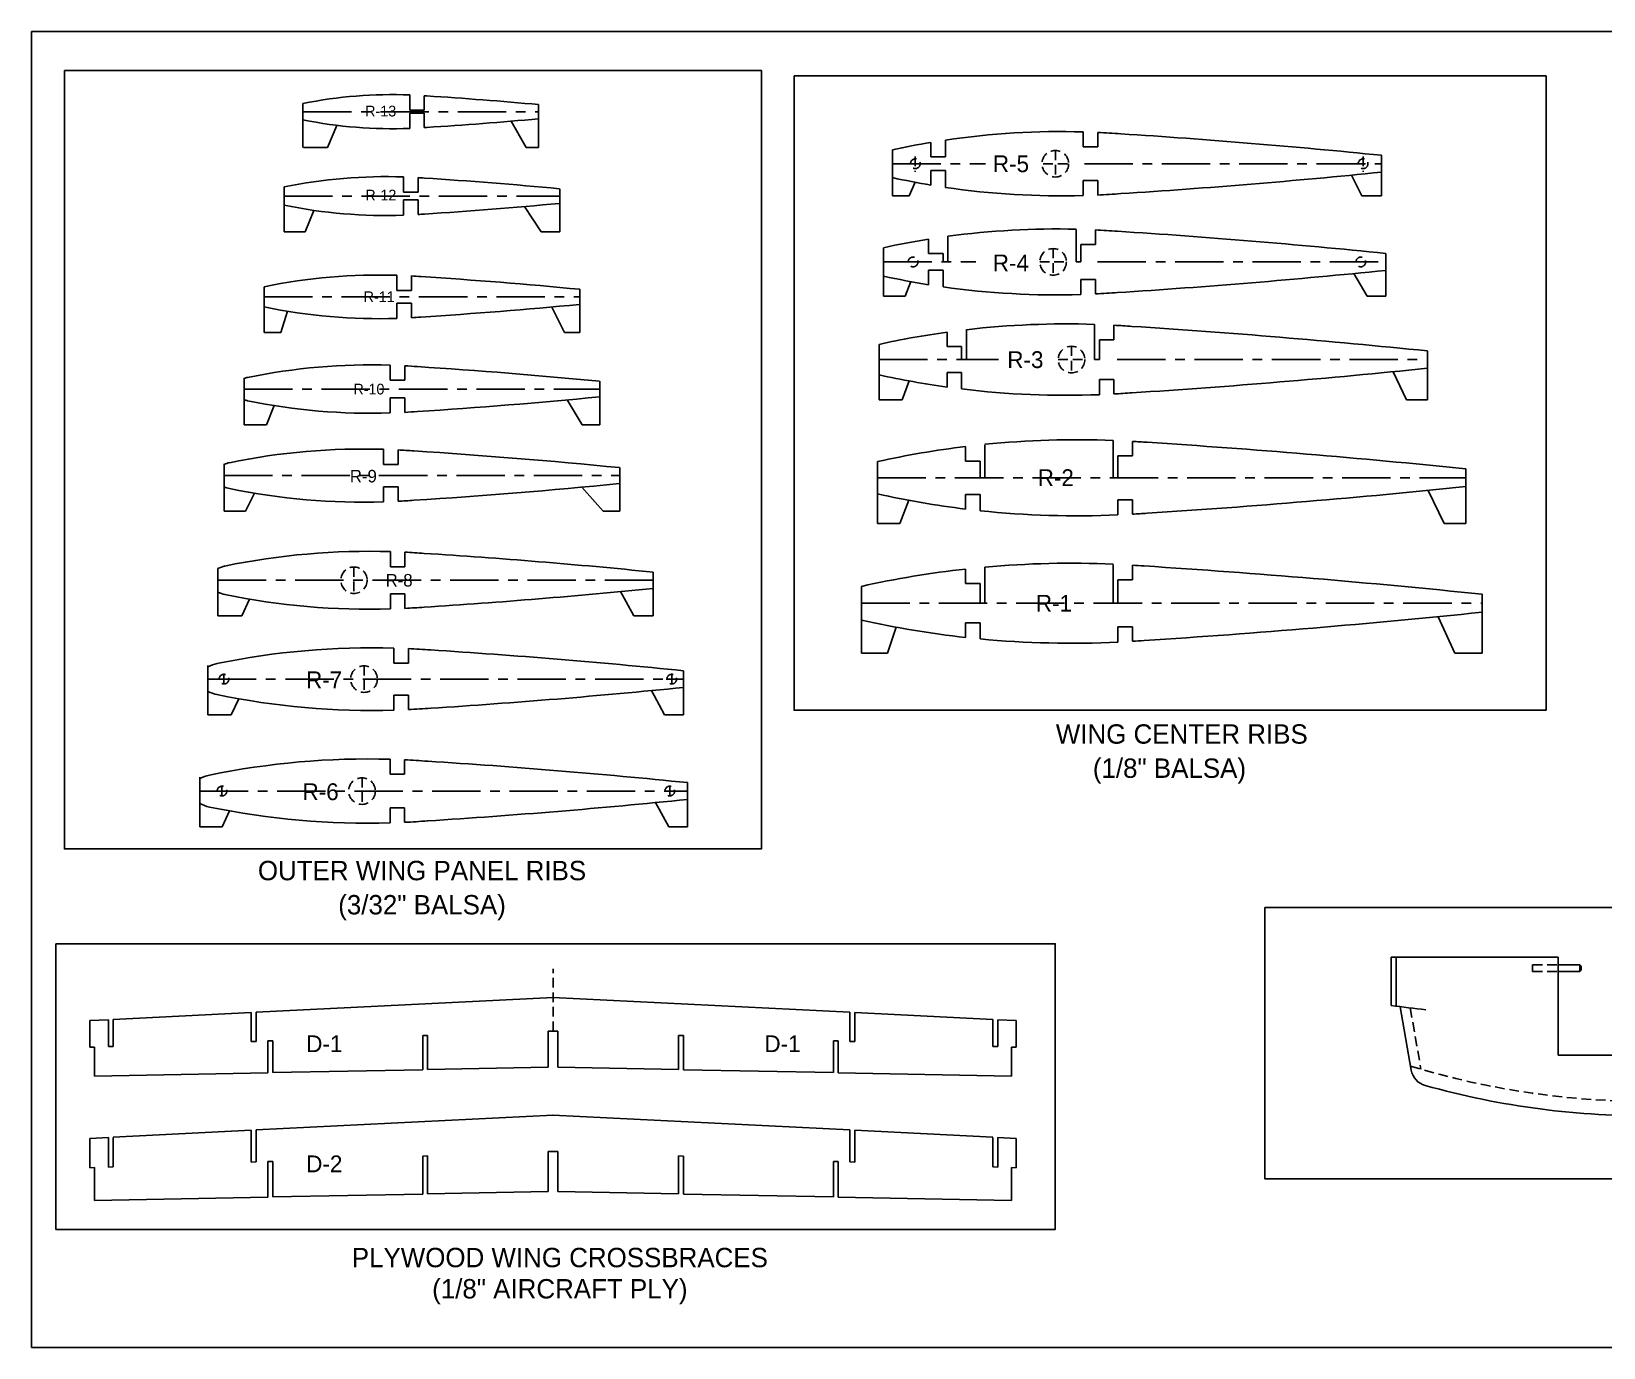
# Model space of a CAD drawing. Extents: x -15.3 to 78.7, y -111.8 to -77.8.
# Drawn here: x -15.31 to 25.3, y -111.81 to -77.81 of the extents above; entities that cross this region are included whole.
import ezdxf
from ezdxf.enums import TextEntityAlignment as Align

# ---------------------------------------------------------------- set-up
doc = ezdxf.new("R2010")
doc.units = 0
doc.linetypes.add('CENTER', pattern=[2, 1.25, -0.25, 0.25, -0.25])
doc.linetypes.add('HIDDEN', pattern=[0.375, 0.25, -0.125])
for name, color, linetype in [('1', 7, 'CONTINUOUS'), ('10', 7, 'CONTINUOUS'), ('2', 7, 'CONTINUOUS'), ('3', 7, 'CONTINUOUS'), ('4', 7, 'CONTINUOUS'), ('6', 7, 'CONTINUOUS')]:
    doc.layers.add(name, color=color, linetype=linetype)
doc.styles.get("Standard").update_dxf_attribs({"font": 'txt', "height": 0.2})

msp = doc.modelspace()

# ---------------------------------------------------------------- linework, layer by layer
at = {"layer": '1', "color": 253, "linetype": 'CONTINUOUS'}
for p, q in [((78.6873, -77.8058), (-15.3127, -77.8058)), ((-15.3127, -77.8058), (-15.3127, -111.8058)), ((78.6873, -111.8058), (-15.3127, -111.8058))]:
    msp.add_line(p, q, dxfattribs=at)
at = {"layer": '1', "color": 3, "linetype": 'CONTINUOUS'}
for p, q in [((19.8167, -101.7214), (19.8167, -102.9712)), ((24.1258, -101.7214), (19.8167, -101.7214)), ((19.9416, -101.7214), (19.9416, -102.9712)), ((24.1258, -104.2549), (24.1258, -101.7214)), ((24.1258, -101.9225), (24.6881, -101.9225)), ((24.6881, -101.9225), (24.7223, -101.9511)), ((24.6881, -101.9225), (24.6881, -102.0888)), ((24.1258, -102.0888), (24.6881, -102.0888)), ((24.6881, -102.0888), (24.7223, -102.0601)), ((24.7223, -101.9511), (24.7223, -102.0601)), ((20.0464, -102.9998), (20.3348, -104.6401)), ((41.2361, -104.2549), (24.1258, -104.2549))]:
    msp.add_line(p, q, dxfattribs=at)
for points in [[(-14.4618, -78.8116), (3.5434, -78.8116), (3.5434, -98.9261), (-14.4618, -98.9261)], [(4.3879, -78.9543), (23.8146, -78.9543), (23.8146, -95.3415), (4.3879, -95.3415)], [(16.548, -100.4362), (43.5944, -100.4362), (43.5944, -107.4467), (16.548, -107.4467)], [(-14.6817, -101.372), (11.1383, -101.372), (11.1383, -108.7552), (-14.6817, -108.7552)]]:
    msp.add_lwpolyline(points, close=True, dxfattribs=at)
for centre, radius, start, end in [((28.366023, -34.592182), 68.911607, 262.87335833, 263.62364722), ((20.827276, -104.553562), 0.500017, 189.9695472, 254.3679972), ((26.408573, -84.606623), 21.213087, 254.3679972, 270.7404361)]:
    msp.add_arc(centre, radius, start, end, dxfattribs=at)
at = {"layer": '10', "color": 2, "linetype": 'CONTINUOUS'}
for p, q in [((-9.6326, -103.9012), (-9.6326, -103.1509)), ((-9.5078, -103.8968), (-9.5078, -103.1447)), ((5.8317, -103.8968), (5.8317, -103.1447)), ((5.9568, -103.9012), (5.9568, -103.1509)), ((-13.3251, -104.0302), (-13.3251, -103.3366)), ((-13.2, -104.0259), (-13.2, -103.3303)), ((9.5242, -104.0259), (9.5242, -103.3303)), ((9.649, -104.0302), (9.649, -103.3366)), ((-13.3251, -107.1448), (-13.3251, -106.3772)), ((-13.2, -107.1403), (-13.2, -106.3772)), ((-9.6326, -107.0147), (-9.6326, -106.1916)), ((-9.5078, -107.0104), (-9.5078, -106.1853)), ((5.8317, -107.0104), (5.8317, -106.1853)), ((5.9568, -107.0147), (5.9568, -106.1916)), ((9.5242, -107.1403), (9.5242, -106.3772)), ((9.649, -107.1448), (9.649, -106.3772))]:
    msp.add_line(p, q, dxfattribs=at)
at = {"layer": '2', "color": 4, "linetype": 'HIDDEN'}
for p, q in [((23.4697, -101.9225), (23.4697, -102.0888)), ((23.4697, -101.9225), (24.1258, -101.9225)), ((23.4697, -102.0888), (24.1258, -102.0888)), ((20.3052, -103.0307), (20.5834, -104.6139))]:
    msp.add_line(p, q, dxfattribs=at)
at = {"layer": '3', "color": 4, "linetype": 'HIDDEN'}
msp.add_arc((26.408573, -84.606623), 20.838074, 253.0001417, 270.7404361, dxfattribs=at)
at = {"layer": '4', "color": 2, "linetype": 'CONTINUOUS'}
for p, q in [((-5.5382, -79.8426), (-5.5382, -79.4467)), ((-5.1632, -79.8426), (-5.1632, -79.4671)), ((-8.2979, -80.1861), (-8.2979, -79.6668)), ((-5.1632, -79.8426), (-5.5382, -79.8426)), ((-5.1632, -79.9145), (-5.5382, -79.9145)), ((-5.5382, -80.3106), (-5.5382, -79.9145)), ((-5.1632, -80.2901), (-5.1632, -79.9145)), ((-2.2093, -80.8016), (-2.2093, -79.6961)), ((-8.2979, -80.1861), (-8.2979, -80.8016)), ((-7.4236, -80.2316), (-7.6662, -80.8016)), ((-2.916, -80.1236), (-2.535, -80.8016)), ((11.8587, -80.7893), (11.8587, -80.4003)), ((12.2336, -80.7893), (12.2336, -80.4142)), ((-8.2846, -80.8029), (-7.6614, -80.8029)), ((-2.535, -80.8016), (-2.2093, -80.8016)), ((7.9226, -80.6721), (7.9226, -81.0471)), ((8.2977, -80.6129), (8.2977, -81.0471)), ((12.2336, -80.7893), (11.8587, -80.7893)), ((6.9313, -82.0569), (6.9313, -80.8632)), ((7.9226, -81.0471), (8.2977, -81.0471)), ((19.5655, -82.0569), (19.5655, -81.0061)), ((-5.7013, -81.9579), (-5.7013, -81.5646)), ((-5.3263, -81.9579), (-5.3263, -81.5829)), ((7.9226, -81.3995), (8.2977, -81.3995)), ((7.9226, -81.3995), (7.9226, -81.7744)), ((8.2977, -81.3995), (8.2977, -81.8337)), ((18.7927, -81.517), (19.0538, -82.0569)), ((-8.7853, -82.9805), (-8.7853, -81.8234)), ((-5.3263, -81.9579), (-5.7013, -81.9579)), ((-1.6643, -82.9805), (-1.6643, -81.87)), ((7.518, -81.7025), (7.3662, -82.0569)), ((12.2336, -81.6572), (11.8587, -81.6572)), ((11.8587, -82.0462), (11.8587, -81.6572)), ((12.2336, -82.0322), (12.2336, -81.6572)), ((-8.0174, -82.4282), (-8.2383, -82.9805)), ((-5.7013, -82.5534), (-5.7013, -82.1602)), ((-5.3263, -82.1602), (-5.7013, -82.1602)), ((-5.3263, -82.535), (-5.3263, -82.1602)), ((-2.576, -82.3301), (-2.1426, -82.9805)), ((6.9313, -82.0569), (7.3662, -82.0569)), ((19.0538, -82.0569), (19.5655, -82.0569)), ((-8.7853, -82.9805), (-8.2383, -82.9805)), ((-2.1426, -82.9805), (-1.6643, -82.9805)), ((7.8639, -83.1716), (7.8639, -83.5465)), ((8.3638, -83.0975), (8.3638, -83.76)), ((11.6748, -82.9182), (11.6748, -83.76)), ((12.1746, -82.933), (12.1746, -83.3079)), ((6.6999, -84.6404), (6.6999, -83.3923)), ((7.8639, -83.5465), (8.2388, -83.5465)), ((8.2388, -83.5465), (8.2388, -83.76)), ((12.1746, -83.3079), (11.7997, -83.3079)), ((11.7997, -83.3079), (11.7997, -83.76)), ((19.6794, -84.6404), (19.6794, -83.5414)), ((7.8639, -83.9734), (8.2388, -83.9734)), ((7.8639, -83.9734), (7.8639, -84.3484)), ((8.2388, -83.76), (8.3638, -83.76)), ((8.2388, -83.9734), (8.2388, -84.4052)), ((11.6748, -83.76), (11.7997, -83.76)), ((18.8505, -84.0611), (19.1946, -84.6404)), ((-9.3015, -85.5837), (-9.3015, -84.403)), ((-5.8734, -84.4983), (-5.8734, -84.1061)), ((-5.4982, -84.4983), (-5.4982, -84.1234)), ((-1.148, -85.5837), (-1.148, -84.4672)), ((7.4031, -84.2693), (7.2549, -84.6404)), ((12.1746, -84.212), (11.7997, -84.212)), ((11.7997, -84.212), (11.7997, -84.6018)), ((12.1746, -84.212), (12.1746, -84.5869)), ((-5.4982, -84.4983), (-5.8734, -84.4983)), ((-5.8734, -85.2182), (-5.8734, -84.8262)), ((-5.4982, -84.8262), (-5.8734, -84.8262)), ((-5.4982, -85.2011), (-5.4982, -84.8262)), ((7.2549, -84.6404), (6.6999, -84.6404)), ((19.6794, -84.6404), (19.1946, -84.6404)), ((-8.6974, -85.0339), (-8.8721, -85.5837)), ((-1.872, -84.9245), (-1.5426, -85.5837)), ((-9.3015, -85.5837), (-8.8721, -85.5837)), ((-1.5426, -85.5837), (-1.148, -85.5837)), ((8.3415, -85.5736), (8.3415, -85.9486)), ((8.8416, -85.51), (8.8416, -86.2834)), ((12.1525, -85.3775), (12.1525, -86.2834)), ((12.6525, -85.395), (12.6525, -85.7699)), ((6.5836, -87.3244), (6.5836, -85.8892)), ((8.3415, -85.9486), (8.7166, -85.9486)), ((8.7166, -85.9486), (8.7166, -86.2834)), ((12.2775, -85.7699), (12.2775, -86.2834)), ((12.6525, -85.7699), (12.2775, -85.7699)), ((20.7508, -87.3244), (20.7508, -86.0595)), ((-6.0454, -86.8184), (-6.0454, -86.4273)), ((-5.6703, -86.8184), (-5.6703, -86.4435)), ((8.7166, -86.2834), (8.8416, -86.2834)), ((12.1525, -86.2834), (12.2775, -86.2834)), ((-9.8179, -87.9664), (-9.8179, -86.7623)), ((-5.6703, -86.8184), (-6.0454, -86.8184)), ((-0.6319, -87.9664), (-0.6319, -86.8444)), ((7.3635, -86.8355), (7.1779, -87.3244)), ((8.3415, -86.6181), (8.7166, -86.6181)), ((8.3415, -86.6181), (8.3415, -86.993)), ((8.7166, -86.6181), (8.7166, -87.0419)), ((12.6525, -86.7968), (12.2775, -86.7968)), ((12.2775, -86.7968), (12.2775, -87.1894)), ((12.6525, -86.7968), (12.6525, -87.1719)), ((19.8618, -86.5965), (20.2129, -87.3244)), ((-6.0454, -87.6625), (-6.0454, -87.2715)), ((-5.6703, -87.2715), (-6.0454, -87.2715)), ((-5.6703, -87.6462), (-5.6703, -87.2715)), ((-9.0383, -87.472), (-9.236, -87.9664)), ((-1.4734, -87.3249), (-1.0888, -87.9664)), ((7.1779, -87.3244), (6.5836, -87.3244)), ((20.7508, -87.3244), (20.2129, -87.3244)), ((-9.8179, -87.9664), (-9.236, -87.9664)), ((-1.0888, -87.9664), (-0.6319, -87.9664)), ((8.8204, -88.528), (8.8204, -88.903)), ((9.3203, -88.4852), (9.3203, -89.336)), ((12.6313, -88.3753), (12.6313, -89.336)), ((13.1312, -88.3948), (13.1312, -88.7698)), ((-6.2175, -88.9917), (-6.2175, -88.6014)), ((-5.8424, -88.9917), (-5.8424, -88.6167)), ((6.5462, -90.5168), (6.5462, -88.9189)), ((8.8204, -88.903), (9.1954, -88.903)), ((9.1954, -88.903), (9.1954, -89.336)), ((13.1312, -88.7698), (12.7563, -88.7698)), ((12.7563, -88.7698), (12.7563, -89.336)), ((-10.334, -90.2021), (-10.334, -88.9747)), ((-5.8424, -88.9917), (-6.2175, -88.9917)), ((-0.1157, -90.2021), (-0.1157, -89.0749)), ((9.1954, -89.336), (9.3203, -89.336)), ((12.7563, -89.336), (12.6313, -89.336)), ((21.7459, -90.5168), (21.7459, -89.1076)), ((-9.5521, -89.735), (-9.7853, -90.2021)), ((-5.8424, -89.5695), (-6.2175, -89.5695)), ((-6.2175, -89.9597), (-6.2175, -89.5695)), ((-5.8424, -89.9443), (-5.8424, -89.5695)), ((-1.096, -89.5801), (-0.5387, -90.2021)), ((20.7666, -89.6633), (21.1825, -90.5168)), ((7.353, -89.918), (7.1242, -90.5168)), ((8.8204, -89.769), (9.1954, -89.769)), ((8.8204, -89.769), (8.8204, -90.144)), ((9.1954, -89.769), (9.1954, -90.1868)), ((13.1312, -89.9023), (12.7563, -89.9023)), ((12.7563, -89.9023), (12.7563, -90.2968)), ((13.1312, -89.9023), (13.1312, -90.2772)), ((-10.334, -90.2021), (-9.7853, -90.2021)), ((-0.5387, -90.2021), (-0.1157, -90.2021)), ((7.1242, -90.5168), (6.5462, -90.5168)), ((21.7459, -90.5168), (21.1825, -90.5168)), ((-6.0378, -91.633), (-6.0378, -91.2433)), ((-5.6629, -91.633), (-5.6629, -91.258)), ((-10.4986, -92.9056), (-10.4986, -91.6791)), ((-5.6629, -91.633), (-6.0378, -91.633)), ((0.7521, -92.9056), (0.7521, -91.7733)), ((8.8204, -91.6938), (8.8204, -92.0689)), ((9.3203, -91.6437), (9.3203, -92.5773)), ((12.6313, -91.5729), (12.6313, -92.5773)), ((13.1312, -91.5938), (13.1312, -91.9688)), ((6.1281, -93.8692), (6.1281, -92.1415)), ((8.8204, -92.0689), (9.1954, -92.0689)), ((9.1954, -92.0689), (9.1954, -92.5773)), ((13.1312, -91.9688), (12.7563, -91.9688)), ((12.7563, -91.9688), (12.7563, -92.5773)), ((-9.678, -92.4714), (-9.8781, -92.9056)), ((-6.0378, -92.7247), (-6.0378, -92.3352)), ((-5.6629, -92.3352), (-6.0378, -92.3352)), ((-5.6629, -92.71), (-5.6629, -92.3352)), ((-0.0966, -92.2775), (0.2521, -92.9056)), ((9.1954, -92.5773), (9.3203, -92.5773)), ((12.6313, -92.5773), (12.7563, -92.5773)), ((22.1644, -93.8692), (22.1644, -92.3454)), ((-10.4986, -92.9056), (-9.8781, -92.9056)), ((0.2521, -92.9056), (0.7521, -92.9056)), ((21.0249, -92.9246), (21.4624, -93.8692)), ((7.0251, -93.1962), (6.801, -93.8692)), ((8.8204, -93.0859), (9.1954, -93.0859)), ((8.8204, -93.0859), (8.8204, -93.4609)), ((9.1954, -93.0859), (9.1954, -93.4994)), ((13.1312, -93.1859), (12.7563, -93.1859)), ((12.7563, -93.1859), (12.7563, -93.5819)), ((13.1312, -93.1859), (13.1312, -93.5608)), ((-5.9487, -94.1237), (-5.9487, -93.7345)), ((-5.5736, -94.1237), (-5.5736, -93.7486)), ((-10.7536, -95.4583), (-10.7536, -94.1847)), ((-5.5736, -94.1237), (-5.9487, -94.1237)), ((6.801, -93.8692), (6.1281, -93.8692)), ((22.1644, -93.8692), (21.4624, -93.8692)), ((-5.5736, -94.9502), (-5.9487, -94.9502)), ((-5.9487, -95.3389), (-5.9487, -94.9502)), ((-5.5736, -95.3249), (-5.5736, -94.9502)), ((0.7073, -94.8336), (1.0434, -95.4583)), ((-9.9571, -95.0459), (-10.1542, -95.4583)), ((-10.7536, -95.4583), (-10.1542, -95.4583)), ((1.0434, -95.4583), (1.5297, -95.4583)), ((-6.0484, -96.6084), (-6.0484, -96.9973)), ((-5.6734, -96.6222), (-5.6734, -96.9973)), ((-5.6734, -96.9973), (-6.0484, -96.9973)), ((-10.9643, -98.352), (-10.9643, -97.07)), ((1.6375, -98.352), (1.6375, -97.2124)), ((-5.6734, -97.8615), (-6.0484, -97.8615)), ((-6.0484, -97.8615), (-6.0484, -98.2503)), ((-5.6734, -97.8615), (-5.6734, -98.2364)), ((0.8098, -97.7281), (1.1516, -98.352)), ((-10.1989, -97.9405), (-10.3887, -98.352)), ((-10.3887, -98.352), (-10.9643, -98.352)), ((1.1516, -98.352), (1.6375, -98.352)), ((-9.6326, -103.1509), (-13.2, -103.3303)), ((-1.8301, -102.7585), (-9.5078, -103.1447)), ((-1.8458, -102.7585), (5.8317, -103.1447)), ((5.9568, -103.1509), (9.5242, -103.3303)), ((-13.3251, -103.3366), (-13.8065, -103.3608)), ((-13.8065, -104.047), (-13.8065, -103.3608)), ((9.649, -103.3366), (10.1306, -103.3608)), ((10.1306, -104.047), (10.1306, -103.3608)), ((-9.0794, -103.8818), (-9.2045, -103.8862)), ((-9.2045, -104.7055), (-9.2045, -103.8862)), ((-9.0794, -104.7032), (-9.0794, -103.8818)), ((-5.0792, -103.742), (-5.2042, -103.7464)), ((-5.2042, -104.6271), (-5.2042, -103.7464)), ((-5.0792, -104.6246), (-5.0792, -103.742)), ((-1.9629, -104.5635), (-1.9629, -103.6299)), ((-1.9629, -103.6299), (-1.838, -103.6299)), ((-1.7129, -103.6299), (-1.838, -103.6299)), ((-1.7129, -104.5635), (-1.7129, -103.6299)), ((1.4035, -104.6246), (1.4035, -103.742)), ((1.4035, -103.742), (1.5283, -103.7464)), ((1.5283, -104.6271), (1.5283, -103.7464)), ((5.4036, -104.7032), (5.4036, -103.8818)), ((5.4036, -103.8818), (5.5285, -103.8862)), ((5.5285, -104.7055), (5.5285, -103.8862)), ((-13.8065, -104.047), (-13.6814, -104.0426)), ((-13.6814, -104.7934), (-13.6814, -104.0426)), ((10.0055, -104.7934), (10.0055, -104.0426)), ((10.1306, -104.047), (10.0055, -104.0426)), ((-9.2045, -104.7055), (-13.6814, -104.7934)), ((-5.2042, -104.6271), (-9.0794, -104.7032)), ((-1.9629, -104.5635), (-5.0792, -104.6246)), ((-1.7129, -104.5635), (1.4035, -104.6246)), ((1.5283, -104.6271), (5.4036, -104.7032)), ((5.5285, -104.7055), (10.0055, -104.7934)), ((-1.8332, -105.7995), (-9.5078, -106.1853)), ((-1.8426, -105.7995), (5.8317, -106.1853)), ((-13.8065, -107.1616), (-13.8065, -106.4014)), ((-13.3251, -106.3772), (-13.8018, -106.4012)), ((-9.6326, -106.1916), (-13.2004, -106.3711)), ((5.9568, -106.1916), (9.5244, -106.3711)), ((9.649, -106.3772), (10.1258, -106.4012)), ((10.1306, -107.1616), (10.1306, -106.4014)), ((-1.838, -106.7404), (-1.9629, -106.7449)), ((-1.9629, -107.7761), (-1.9629, -106.7449)), ((-1.838, -106.7404), (-1.7129, -106.7449)), ((-1.7129, -107.7761), (-1.7129, -106.7449)), ((-13.6814, -107.1573), (-13.8065, -107.1616)), ((-13.6814, -108.0058), (-13.6814, -107.1573)), ((-9.0794, -106.9953), (-9.2045, -106.9997)), ((-9.2045, -107.9181), (-9.2045, -106.9996)), ((-9.0794, -107.9155), (-9.0794, -106.9953)), ((-5.0792, -106.8545), (-5.2042, -106.8588)), ((-5.2042, -107.8396), (-5.2042, -106.8589)), ((-5.0792, -107.8373), (-5.0792, -106.8546)), ((1.4035, -107.8373), (1.4035, -106.8546)), ((1.4035, -106.8546), (1.5283, -106.8589)), ((1.5283, -107.8396), (1.5283, -106.8589)), ((5.4036, -107.9155), (5.4036, -106.9953)), ((5.4036, -106.9953), (5.5285, -106.9996)), ((5.5285, -107.9181), (5.5285, -106.9996)), ((10.0055, -108.0058), (10.0055, -107.1573)), ((10.0055, -107.1573), (10.1306, -107.1616)), ((-9.2045, -107.9181), (-13.6814, -108.0058)), ((-5.2042, -107.8396), (-9.0794, -107.9155)), ((-1.9629, -107.7761), (-5.0792, -107.8373)), ((-1.7129, -107.7761), (1.4035, -107.8371)), ((1.5283, -107.8396), (5.4036, -107.9155)), ((5.5285, -107.9181), (10.0055, -108.0058))]:
    msp.add_line(p, q, dxfattribs=at)
at = {"layer": '4', "color": 1, "linetype": 'CENTER'}
for p, q in [((-8.2979, -79.8786), (-2.2093, -79.8786)), ((6.9313, -81.2233), (9.3351, -81.2233)), ((11.8895, -81.2233), (19.5655, -81.2233)), ((-8.7853, -82.0589), (-1.6643, -82.0589)), ((6.6999, -83.76), (9.0815, -83.76)), ((12.2306, -83.76), (19.6794, -83.76)), ((-9.3015, -84.6622), (-1.148, -84.6622)), ((6.5836, -86.2834), (9.6735, -86.2834)), ((12.7357, -86.2834), (20.7508, -86.2834)), ((-9.8179, -87.0449), (-0.6319, -87.0449)), ((-10.334, -89.2806), (-0.1157, -89.2806)), ((6.5462, -89.336), (21.7459, -89.336)), ((-10.4986, -91.9841), (0.7521, -91.9841)), ((6.1281, -92.5773), (22.1644, -92.5773)), ((-10.7536, -94.5367), (1.5297, -94.5367)), ((-10.9643, -97.4294), (1.6375, -97.4294))]:
    msp.add_line(p, q, dxfattribs=at)
at = {"layer": '4', "color": 46, "linetype": 'HIDDEN'}
for p, q in [((7.3342, -81.2233), (7.7092, -81.2233)), ((18.9017, -81.2233), (19.2768, -81.2233)), ((7.3377, -83.76), (7.5877, -83.76)), ((18.9054, -83.76), (19.1554, -83.76)), ((-10.4637, -94.5367), (-10.2138, -94.5367)), ((1.1039, -94.5367), (1.3539, -94.5367)), ((1.0523, -97.4294), (1.3023, -97.4294))]:
    msp.add_line(p, q, dxfattribs=at)
at = {"layer": '4', "color": 253, "linetype": 'HIDDEN'}
for p, q in [((7.5216, -81.0358), (7.5216, -81.433)), ((10.8265, -81.2233), (11.4826, -81.2233)), ((11.1391, -80.8795), (11.1391, -81.5671)), ((19.0893, -81.0358), (19.0893, -81.4355)), ((11.0801, -83.4164), (11.0801, -84.1037)), ((10.7362, -83.76), (11.4239, -83.76)), ((11.5581, -85.9396), (11.5581, -86.6272)), ((11.2143, -86.2834), (11.9017, -86.2834)), ((-6.9803, -91.6417), (-6.9803, -92.3239)), ((-6.7214, -94.1929), (-6.7214, -94.8806)), ((-10.3387, -94.4118), (-10.3387, -94.6618)), ((1.2289, -94.4118), (1.2289, -94.5367)), ((1.2289, -94.5367), (1.2289, -94.6618)), ((-10.3901, -97.3044), (-10.3901, -97.5543)), ((-6.773, -97.0856), (-6.773, -97.7732)), ((1.1773, -97.3044), (1.1773, -97.5543))]:
    msp.add_line(p, q, dxfattribs=at)
at = {"layer": '4', "color": 253, "linetype": 'CONTINUOUS'}
msp.add_line((1.5297, -95.4583), (1.5297, -94.3213), dxfattribs=at)
at = {"layer": '4', "color": 253, "linetype": 'HIDDEN'}
for centre, radius in [((7.521668, -81.223253), 0.125308), ((11.138991, -81.223253), 0.343762), ((19.089261, -81.223253), 0.125618), ((7.462766, -83.760039), 0.125004), ((11.080089, -83.760039), 0.343762), ((19.030359, -83.760039), 0.125004), ((11.558005, -86.283425), 0.343762), ((-6.980329, -91.982792), 0.341153), ((-6.721512, -94.536779), 0.343812), ((-10.338735, -94.536779), 0.125004), ((1.228858, -94.536779), 0.125004), ((-10.390228, -97.429277), 0.125004), ((-6.773005, -97.429277), 0.343812), ((1.177366, -97.429277), 0.125004)]:
    msp.add_circle(centre, radius, dxfattribs=at)
at = {"layer": '4', "color": 2, "linetype": 'CONTINUOUS'}
for centre, radius, start, end in [((-5.990535, -91.186769), 11.748809, 87.7938167, 101.3261056), ((-5.990535, -91.186769), 11.748809, 85.6613361, 85.9619111), ((-11.686795, -183.072657), 103.810091, 84.76181111, 86.36243333), ((-5.990535, -68.570459), 11.748809, 258.6738944, 272.2061833), ((-5.990535, -68.570459), 11.748809, 274.0380889, 274.3386639), ((-11.686795, 23.315429), 103.810091, 273.63756667, 275.23818889), ((11.288814, -100.788898), 20.396546, 88.3991667, 98.4327306), ((11.288814, -100.788898), 20.396546, 85.6613361, 87.3449833), ((11.288814, -100.788898), 20.396546, 99.4992361, 102.3356028), ((1.433003, -259.772171), 179.68329, 84.20818889, 86.36243333), ((-6.154605, -94.669571), 13.11283, 88.0188, 101.5731694), ((-6.154605, -94.669571), 13.11283, 85.6613361, 86.3782333), ((-12.506957, -197.138831), 115.777685, 84.63067222, 86.36243333), ((11.288814, -61.657591), 20.396546, 257.6643972, 260.5007722), ((1.433003, 97.325683), 179.68329, 273.63756667, 275.79181111), ((11.288814, -61.657591), 20.396546, 261.567275, 271.6008306), ((11.288814, -61.657591), 20.396546, 272.6550139, 274.3386639), ((-6.154605, -69.448327), 13.11283, 258.4268306, 271.9812), ((-12.506957, 33.020933), 115.777685, 273.63756667, 275.36932778), ((-6.154605, -69.448327), 13.11283, 273.6217667, 274.3386639), ((11.165407, -103.761311), 20.852761, 99.1100194, 102.3655194), ((11.165407, -103.761311), 20.852761, 88.6004861, 97.7211528), ((11.165407, -103.761311), 20.852761, 85.6613361, 87.2256722), ((1.090157, -266.284335), 183.686012, 84.19169167, 86.36243333), ((1.090157, 98.764275), 183.686012, 273.63756667, 275.80830833), ((-6.347473, -98.575227), 14.47685, 88.1230583, 101.774025), ((-6.347473, -98.575227), 14.47685, 85.6613361, 86.6370361), ((-13.355917, -211.627858), 127.745279, 84.51620833, 86.36243333), ((11.165407, -63.758749), 20.852761, 257.6344806, 260.8899889), ((11.165407, -63.758749), 20.852761, 261.9321111, 271.7431111), ((-13.355917, 42.303584), 127.745279, 273.63756667, 275.47976389), ((11.165407, -63.758749), 20.852761, 272.774325, 274.3386639), ((-6.347473, -70.749047), 14.47685, 258.225975, 271.8769417), ((-6.347473, -70.749047), 14.47685, 273.3629639, 274.3386639), ((11.421207, -107.783075), 22.421966, 97.8946639, 102.4596139), ((11.421207, -107.783075), 22.421966, 88.1311556, 96.6066306), ((11.421207, -107.783075), 22.421966, 85.6613361, 86.8521972), ((0.591171, -282.481487), 197.453845, 84.14000278, 86.36243333), ((-6.54046, -102.260501), 15.841003, 88.2091833, 101.6158694), ((-6.54046, -102.260501), 15.841003, 85.6613361, 86.8512944), ((-14.20506, -225.897529), 139.714031, 84.4287, 86.36243333), ((0.591171, 109.914685), 197.453845, 273.63756667, 275.85999722), ((-9.53454, -87.57128), 0.850097, 103.1277861, 109.4654667), ((11.421207, -64.783727), 22.421966, 257.5403861, 262.1053167), ((-9.53454, -86.518355), 0.850097, 250.5345333, 256.8722139), ((-14.20506, 51.807894), 139.714031, 273.63756667, 275.5713), ((11.421207, -64.783727), 22.421966, 263.0716944, 272.1884722), ((11.421207, -64.783727), 22.421966, 273.1478111, 274.3386639), ((-6.54046, -71.829134), 15.841003, 258.3841306, 271.7908167), ((-6.54046, -71.829134), 15.841003, 273.1487056, 274.3386639), ((11.707194, -112.138291), 23.786119, 96.9710778, 102.5313389), ((11.707194, -112.138291), 23.786119, 87.7736028, 95.75915), ((11.707194, -112.138291), 23.786119, 85.6613361, 86.5676806), ((0.221002, -297.4211), 209.422598, 84.10058611, 86.36243333), ((-6.733328, -105.798644), 17.205024, 88.2820306, 101.6158694), ((-6.733328, -105.798644), 17.205024, 85.6613361, 87.0319139), ((-15.05402, -240.019043), 151.681625, 84.35158056, 86.36243333), ((-9.983702, -89.852021), 0.930891, 103.1277861, 112.1077472), ((-9.983702, -88.708965), 0.930891, 247.8922528, 256.8722139), ((-6.733328, -72.762341), 17.205024, 258.3841306, 271.7179694), ((-15.05402, 61.458058), 151.681625, 273.63756667, 275.64841944), ((11.707194, -66.533756), 23.786119, 257.4686611, 263.028925), ((0.221002, 118.749053), 209.422598, 273.63756667, 275.89941389), ((-6.733328, -72.762341), 17.205024, 272.9680861, 274.3386639), ((11.707194, -66.533756), 23.786119, 263.938125, 272.5277611), ((11.707194, -66.533756), 23.786119, 273.4323333, 274.3386639), ((-6.574584, -109.804603), 18.569044, 88.3438167, 101.6158694), ((-6.574584, -109.804603), 18.569044, 85.6613361, 87.1858278), ((-15.551369, -254.608374), 163.649219, 84.28244167, 86.36243333), ((-10.081253, -92.600578), 1.011685, 103.1277861, 114.3666778), ((11.550999, -116.435044), 24.891446, 96.2982361, 102.5834389), ((11.550999, -116.435044), 24.891446, 87.5126889, 95.1415111), ((11.550999, -116.435044), 24.891446, 85.6613361, 86.3600694), ((-0.466854, -310.294033), 219.120476, 84.07182778, 86.36243333), ((-10.081253, -91.367391), 1.011685, 245.6333222, 256.8722139), ((-6.574584, -74.163365), 18.569044, 258.3841306, 271.6561833), ((-15.551369, 70.640405), 163.649219, 273.63756667, 275.71755833), ((-6.574584, -74.163365), 18.569044, 272.8141722, 274.3386639), ((-0.466854, 125.139376), 219.120476, 273.63756667, 275.92817222), ((11.550999, -68.719612), 24.891446, 257.4165611, 263.7017694), ((-6.506136, -113.659857), 19.933065, 88.3974139, 101.6158694), ((-6.506136, -113.659857), 19.933065, 85.6613361, 87.3187361), ((-16.139013, -269.046999), 175.616812, 84.22574444, 86.36243333), ((11.550999, -68.719612), 24.891446, 264.5695278, 272.7753528), ((11.550999, -68.719612), 24.891446, 273.6399278, 274.3386639), ((-10.269098, -95.198429), 1.092479, 103.1277861, 116.3236917), ((-10.269098, -93.875111), 1.092479, 243.6763083, 256.8722139), ((-6.506136, -75.413683), 19.933065, 258.3841306, 271.6025861), ((-16.139013, 79.973458), 175.616812, 273.63756667, 275.77425556), ((-6.506136, -75.413683), 19.933065, 272.6812639, 274.3386639), ((-6.617066, -116.954299), 20.354003, 88.3990389, 101.6158694), ((-6.617066, -116.954299), 20.354003, 85.6613361, 87.3424889), ((-16.452414, -275.607483), 179.310028, 84.2098, 86.36243333), ((-10.459121, -98.104835), 1.117412, 103.1277861, 116.8810306), ((-10.459121, -96.753702), 1.117412, 243.1189694, 256.8722139), ((-6.617066, -77.904238), 20.354003, 258.3841306, 271.6009611), ((-16.452414, 80.748946), 179.310028, 273.63756667, 275.7902), ((-6.617066, -77.904238), 20.354003, 272.6575111, 274.3386639)]:
    msp.add_arc(centre, radius, start, end, dxfattribs=at)
at = {"layer": '6', "color": 30, "linetype": 'HIDDEN'}
msp.add_line((-1.838, -103.6299), (-1.838, -102.0217), dxfattribs=at)
at = {"layer": '6', "color": 2, "linetype": 'CONTINUOUS'}
for p, q in [((-9.5078, -103.8968), (-9.6326, -103.9012)), ((5.8317, -103.8968), (5.9568, -103.9012)), ((-13.2, -104.0257), (-13.3251, -104.0302)), ((9.5242, -104.0257), (9.649, -104.0302)), ((-13.2, -107.1403), (-13.3251, -107.1448)), ((-9.5078, -107.0104), (-9.6326, -107.0147)), ((5.8317, -107.0104), (5.9568, -107.0147)), ((9.5242, -107.1403), (9.649, -107.1448))]:
    msp.add_line(p, q, dxfattribs=at)

# ---------------------------------------------------------------- texts
at = {"layer": '4', "color": 2, "linetype": 'CONTINUOUS'}
for s, height, p in [('R-13', 0.2765, (-6.6911, -80.0018)), ('R-5', 0.4335, (9.5247, -81.4403)), ('R-12', 0.2765, (-6.687, -82.1716)), ('R-4', 0.4335, (9.5232, -84.0024)), ('R-11', 0.2765, (-6.731, -84.7979)), ('R-3', 0.4335, (9.8972, -86.5014)), ('R-10', 0.2765, (-6.9952, -87.183)), ('R-9', 0.3238, (-7.0869, -89.4563)), ('R-2', 0.4335, (10.6832, -89.5504)), ('R-8', 0.3238, (-6.1638, -92.1458)), ('R-1', 0.4335, (10.6345, -92.794)), ('R-7', 0.4335, (-8.2198, -94.7722)), ('R-6', 0.4335, (-8.31, -97.6631)), ('D-1', 0.4335, (-8.2146, -104.1734)), ('D-1', 0.4335, (3.6241, -104.1734)), ('D-2', 0.4335, (-8.2145, -107.2767))]:
    msp.add_text(s, height=height, dxfattribs=at).set_placement(p)
at = {"layer": '6', "color": 3, "linetype": 'CONTINUOUS'}
for s, p in [('WING CENTER RIBS', (14.4058, -95.9554)), (' (1/8" BALSA)', (13.9933, -96.9003)), ('OUTER WING PANEL RIBS', (-5.2219, -99.4831)), ('(3/32" BALSA)', (-5.222, -100.4279)), ('PLYWOOD WING CROSSBRACES', (-1.6618, -109.4804)), ('(1/8" AIRCRAFT PLY)', (-1.6618, -110.3494))]:
    msp.add_text(s, height=0.5006, dxfattribs=at).set_placement(p, align=Align.MIDDLE)

doc.saveas('drawing.dxf')
